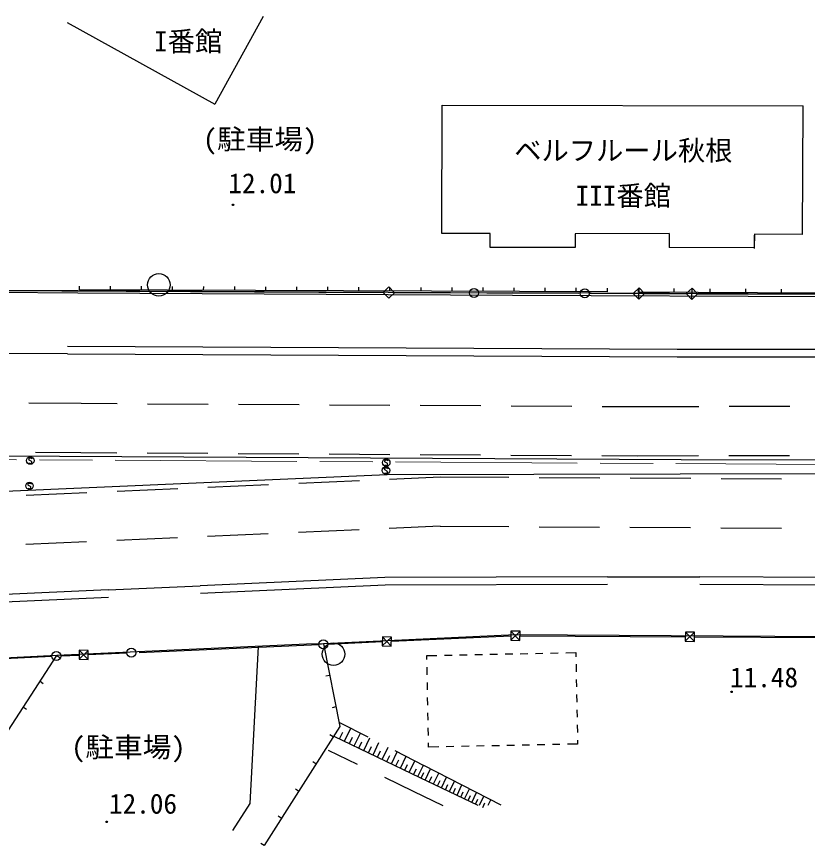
# Model space of a CAD drawing. Units: millimetres at full size, sheet at 1:1000; details may follow other scales. Extents: x 40000 to 680000, y 20000 to 380000.
# Drawn here: x 282896 to 335082, y 266000 to 320693 of the extents above; entities that cross this region are included whole.
import ezdxf
from ezdxf.enums import TextEntityAlignment as Align

# ---------------------------------------------------------------- set-up
doc = ezdxf.new("R2010")
doc.units = ezdxf.units.MM
doc.header["$LTSCALE"] = 1000
doc.linetypes.add('CHAIN', pattern=[18.5, 12, -1.5, 3.5, -1.5])
for name, color, linetype, lineweight in [('M-BGD', 7, 'Continuous', 25), ('M-BMK', 2, 'CHAIN', 13), ('M-BMK-ROW', 30, 'Continuous', 25), ('M-STR-STRC', 7, 'Continuous', 25)]:
    doc.layers.add(name, color=color, linetype=linetype, lineweight=lineweight)
doc.styles.add('ＭＳ ゴシック', font='')
doc.styles.get('ＭＳ ゴシック').set_extended_font_data('MS Gothic')

msp = doc.modelspace()

# ---------------------------------------------------------------- linework, layer by layer
at = {"layer": 'M-BGD'}
for p, q in [((299173, 320693), (295982, 314916)), ((286228, 320302), (295982, 314916)), ((310955, 306382), (310980, 314857)), ((310980, 314857), (334793, 314798)), ((334768, 306323), (334793, 314798)), ((314140, 306381), (310955, 306382)), ((314140, 305458), (314140, 306381)), ((319757, 306354), (319748, 305456)), ((325970, 306372), (319757, 306354)), ((325970, 306372), (325953, 305446)), ((331589, 306332), (331572, 305428)), ((334768, 306323), (331589, 306332)), ((331584, 305383), (331587, 306279)), ((319748, 305456), (314140, 305458)), ((331572, 305428), (325953, 305446)), ((286942, 302447), (249956, 302645)), ((286943, 302597), (249957, 302795)), ((315620, 302438), (286943, 302597)), ((287044, 302664), (287045, 302914)), ((321880, 302525), (287044, 302664)), ((289093, 302656), (289094, 302906)), ((291143, 302647), (291144, 302897)), ((293192, 302639), (293193, 302889)), ((295241, 302631), (295242, 302881)), ((297290, 302623), (297291, 302873)), ((299339, 302615), (299340, 302865)), ((301388, 302607), (301389, 302857)), ((303437, 302599), (303438, 302849)), ((305486, 302591), (305487, 302841)), ((307536, 302582), (307537, 302832)), ((309585, 302574), (309586, 302824)), ((311634, 302566), (311635, 302816)), ((313683, 302558), (313684, 302808)), ((349567, 302315), (315620, 302468)), ((315620, 302438), (315620, 302468)), ((315732, 302550), (315733, 302800)), ((317781, 302542), (317782, 302792)), ((319830, 302534), (319831, 302784)), ((321880, 302525), (321880, 302775)), ((323936, 302509), (323937, 302759)), ((335734, 302450), (323936, 302509)), ((326296, 302497), (326297, 302747)), ((328655, 302485), (328657, 302735)), ((331015, 302473), (331016, 302723)), ((333375, 302461), (333376, 302711)), ((315619, 302288), (286942, 302447)), ((349566, 302135), (315619, 302288)), ((286263, 298942), (326497, 298740)), ((326497, 298740), (336893, 298743)), ((326755, 291446), (259936, 291809)), ((283712, 291513), (283721, 291536)), ((283721, 291536), (283739, 291558)), ((283739, 291558), (283778, 291569)), ((283778, 291569), (283835, 291568)), ((283835, 291568), (283860, 291563)), ((283860, 291563), (283884, 291552)), ((283884, 291552), (283903, 291532)), ((283903, 291532), (283920, 291503)), ((283709, 291483), (283712, 291513)), ((283718, 291451), (283709, 291483)), ((283732, 291428), (283718, 291451)), ((283719, 291237), (283732, 291222)), ((283867, 291347), (283732, 291428)), ((283732, 291222), (283751, 291213)), ((283751, 291213), (283777, 291208)), ((283777, 291208), (283815, 291207)), ((283815, 291207), (283848, 291215)), ((283848, 291215), (283876, 291233)), ((283884, 291333), (283867, 291347)), ((283876, 291233), (283893, 291260)), ((283894, 291308), (283884, 291333)), ((283893, 291260), (283895, 291289)), ((283895, 291289), (283894, 291308)), ((307197, 291348), (307200, 291378)), ((307206, 291317), (307197, 291348)), ((307200, 291378), (307209, 291402)), ((307221, 291294), (307206, 291317)), ((307207, 291103), (307220, 291088)), ((307209, 291402), (307227, 291424)), ((307220, 291088), (307239, 291079)), ((307355, 291213), (307221, 291294)), ((307227, 291424), (307266, 291434)), ((307239, 291079), (307265, 291073)), ((307265, 291073), (307304, 291072)), ((307266, 291434), (307324, 291433)), ((307304, 291072), (307336, 291080)), ((307324, 291433), (307348, 291429)), ((307336, 291080), (307364, 291099)), ((307348, 291429), (307372, 291417)), ((307372, 291198), (307355, 291213)), ((307364, 291099), (307381, 291126)), ((307372, 291417), (307392, 291398)), ((307382, 291173), (307372, 291198)), ((307381, 291126), (307383, 291155)), ((307383, 291155), (307382, 291173)), ((307392, 291398), (307408, 291369)), ((367232, 291361), (326755, 291446)), ((307357, 290459), (260177, 288380)), ((307181, 290834), (307184, 290864)), ((307191, 290802), (307181, 290834)), ((307184, 290864), (307194, 290887)), ((307205, 290779), (307191, 290802)), ((307191, 290588), (307205, 290573)), ((307194, 290887), (307212, 290909)), ((307340, 290698), (307205, 290779)), ((307205, 290573), (307223, 290564)), ((307212, 290909), (307251, 290920)), ((307223, 290564), (307249, 290558)), ((307249, 290558), (307288, 290558)), ((307251, 290920), (307308, 290918)), ((307288, 290558), (307321, 290566)), ((307308, 290918), (307333, 290914)), ((307321, 290566), (307349, 290584)), ((307333, 290914), (307357, 290902)), ((307357, 290684), (307340, 290698)), ((307349, 290584), (307366, 290611)), ((307357, 290902), (307376, 290883)), ((307367, 290658), (307357, 290684)), ((367431, 290602), (307357, 290459)), ((307366, 290611), (307367, 290640)), ((307367, 290640), (307367, 290658)), ((307376, 290883), (307393, 290854)), ((283669, 289868), (283687, 289890)), ((283687, 289890), (283726, 289900)), ((283726, 289900), (283783, 289899)), ((283783, 289899), (283808, 289895)), ((283808, 289895), (283832, 289883)), ((283832, 289883), (283852, 289864)), ((283657, 289814), (283660, 289844)), ((283666, 289783), (283657, 289814)), ((283660, 289844), (283669, 289868)), ((283681, 289760), (283666, 289783)), ((283667, 289569), (283680, 289554)), ((283680, 289554), (283699, 289544)), ((283815, 289678), (283681, 289760)), ((283699, 289544), (283725, 289539)), ((283725, 289539), (283764, 289538)), ((283764, 289538), (283796, 289546)), ((283796, 289546), (283824, 289564)), ((283832, 289664), (283815, 289678)), ((283824, 289564), (283841, 289592)), ((283842, 289639), (283832, 289664)), ((283841, 289592), (283843, 289620)), ((283843, 289620), (283842, 289639)), ((283852, 289864), (283868, 289835)), ((307212, 283173), (295022, 282627)), ((321892, 283215), (307212, 283173)), ((354883, 283087), (327988, 283223)), ((288962, 282364), (260283, 281096)), ((315820, 279888), (303147, 279304)), ((347328, 279701), (315820, 279888)), ((302018, 279270), (285547, 278530)), ((298317, 268777), (298866, 279129)), ((303147, 279304), (302018, 279270)), ((303147, 279304), (302901, 279256)), ((303147, 279304), (304217, 273840)), ((285547, 278530), (264596, 277490)), ((278220, 267235), (285547, 278530)), ((285547, 278530), (285757, 278394)), ((309967, 278529), (310633, 278543)), ((309972, 278258), (309967, 278529)), ((311133, 278553), (311633, 278563)), ((312133, 278573), (312632, 278583)), ((313132, 278593), (313632, 278603)), ((314132, 278613), (314632, 278623)), ((315132, 278633), (315632, 278643)), ((316132, 278653), (316632, 278663)), ((317132, 278673), (317631, 278683)), ((318131, 278693), (318631, 278703)), ((319131, 278713), (319797, 278726)), ((319797, 278726), (319803, 278455)), ((319813, 277955), (319823, 277455)), ((309992, 277259), (309982, 277758)), ((284445, 276830), (284654, 276694)), ((303555, 277220), (303309, 277172)), ((310012, 276259), (310002, 276759)), ((319833, 276955), (319843, 276455)), ((310032, 275259), (310022, 275759)), ((319853, 275955), (319863, 275455)), ((283342, 275131), (283552, 274994)), ((298768, 275473), (298770, 275476)), ((303963, 275137), (303717, 275089)), ((310052, 274259), (310042, 274759)), ((319873, 274955), (319883, 274456)), ((304157, 274143), (306073, 273167)), ((304217, 273840), (299225, 266000)), ((304211, 273030), (304421, 273466)), ((304536, 272874), (304952, 273738)), ((310072, 273259), (310062, 273759)), ((319893, 273956), (319903, 273456)), ((303787, 273164), (303576, 273298)), ((303821, 273218), (309499, 270486)), ((304854, 272720), (305061, 273149)), ((305173, 272567), (305582, 273417)), ((305800, 272266), (306202, 273101)), ((319913, 272956), (319918, 272685)), ((305486, 272416), (305689, 272838)), ((306108, 272118), (306307, 272532)), ((306416, 271969), (306811, 272791)), ((307021, 271678), (307409, 272485)), ((310087, 272488), (310082, 272759)), ((310754, 272502), (310087, 272488)), ((311753, 272522), (311253, 272512)), ((312753, 272542), (312253, 272532)), ((313753, 272562), (313253, 272552)), ((314753, 272582), (314253, 272572)), ((315753, 272602), (315253, 272592)), ((316752, 272621), (316252, 272612)), ((317752, 272641), (317252, 272631)), ((318752, 272661), (318252, 272651)), ((319918, 272685), (319252, 272671)), ((303462, 272281), (305363, 271366)), ((306718, 271824), (306914, 272231)), ((307324, 271533), (307516, 271933)), ((307626, 271387), (308008, 272180)), ((307855, 272258), (309770, 271282)), ((308221, 271101), (308596, 271880)), ((302646, 271373), (302435, 271507)), ((307924, 271244), (308113, 271637)), ((308513, 270960), (308699, 271347)), ((308806, 270820), (309174, 271586)), ((309380, 270544), (309742, 271296)), ((314873, 268654), (309770, 271282)), ((309093, 270682), (309275, 271061)), ((309583, 270446), (309762, 270820)), ((309861, 270314), (310214, 271053)), ((310403, 270054), (310749, 270778)), ((307165, 270499), (309067, 269585)), ((309499, 270486), (313343, 268651)), ((310132, 270184), (310307, 270550)), ((310668, 269928), (310839, 270285)), ((310934, 269801), (311272, 270509)), ((311453, 269553), (311783, 270245)), ((301506, 269582), (301295, 269716)), ((311193, 269677), (311360, 270027)), ((311707, 269432), (311870, 269774)), ((311960, 269311), (312284, 269988)), ((312457, 269074), (312773, 269736)), ((309067, 269585), (311034, 268645)), ((312209, 269192), (312369, 269527)), ((312700, 268958), (312856, 269285)), ((312943, 268842), (313252, 269489)), ((313435, 268651), (313720, 269248)), ((297177, 266989), (298317, 268777)), ((313180, 268728), (313333, 269048)), ((313655, 268501), (313805, 268814)), ((314019, 268652), (314188, 269007)), ((300366, 267791), (300155, 267925)), ((299225, 266000), (299015, 266134))]:
    msp.add_line(p, q, dxfattribs=at)
for centre, radius in [((297176, 308271), 50), ((297176, 308271), 43.8), ((297176, 308271), 37.5), ((297176, 308271), 31.3), ((297176, 308271), 25), ((297176, 308271), 18.8), ((297176, 308271), 12.5), ((297176, 308271), 6.2), ((292283, 302995), 746), ((283799, 291397), 249), ((307272, 290748), 249), ((307288, 291263), 249), ((283747, 289728), 249), ((303813, 278623), 746), ((330077, 276136), 50), ((330077, 276136), 43.8), ((330077, 276136), 37.5), ((330077, 276136), 31.3), ((330077, 276136), 25), ((330077, 276136), 18.8), ((330077, 276136), 12.5), ((330077, 276136), 6.2), ((288849, 267556), 50), ((288849, 267556), 43.8), ((288849, 267556), 37.5), ((288849, 267556), 31.3), ((288849, 267556), 25), ((288849, 267556), 18.8), ((288849, 267556), 12.5), ((288849, 267556), 6.2)]:
    msp.add_circle(centre, radius, dxfattribs=at)
at = {"layer": 'M-BMK'}
msp.add_line((67402, 292703), (367397, 290958), dxfattribs=at)
at = {"layer": 'M-BMK-ROW'}
for p, q in [((274833, 302667), (307094, 302479)), ((307832, 302476), (312784, 302459)), ((313930, 302455), (320008, 302435)), ((323955, 302046), (323971, 302796)), ((327455, 302026), (327471, 302776)), ((320692, 302432), (323598, 302419)), ((324338, 302413), (323588, 302429)), ((324336, 302415), (327094, 302402)), ((327838, 302393), (327088, 302409)), ((327832, 302399), (347094, 302326)), ((315505, 279545), (316118, 280132)), ((316105, 279532), (315518, 280145)), ((327025, 279478), (327638, 280065)), ((327625, 279465), (327038, 280078)), ((307023, 279164), (307635, 279751)), ((307623, 279151), (307036, 279764)), ((307630, 279473), (315511, 279825)), ((316111, 279837), (327031, 279773)), ((327631, 279770), (346711, 279658)), ((290979, 278736), (302835, 279260)), ((303435, 279286), (307029, 279446)), ((267619, 277704), (285215, 278481)), ((285814, 278508), (287023, 278561)), ((287017, 278280), (287630, 278868)), ((287617, 278268), (287030, 278880)), ((287624, 278588), (290166, 278700))]:
    msp.add_line(p, q, dxfattribs=at)
for points in [[(307455, 302102), (307088, 302485), (307471, 302852), (307838, 302469)], [(323955, 302046), (323588, 302429), (323971, 302796), (324338, 302413)], [(327455, 302026), (327088, 302409), (327471, 302776), (327838, 302393)], [(315505, 279545), (316105, 279532), (316118, 280132), (315518, 280145)], [(327025, 279478), (327625, 279465), (327638, 280065), (327038, 280078)], [(307023, 279164), (307623, 279151), (307635, 279751), (307036, 279764)], [(287017, 278280), (287617, 278268), (287630, 278868), (287030, 278880)]]:
    msp.add_lwpolyline(points, close=True, dxfattribs=at)
for centre in [(313084, 302458), (320392, 302433), (303135, 279273), (290466, 278713), (285515, 278494)]:
    msp.add_circle(centre, 300, dxfattribs=at)
at = {"layer": 'M-STR-STRC'}
for p, q in [((286261, 298442), (280191, 298478)), ((286261, 298442), (326495, 298240)), ((326495, 298240), (336893, 298243)), ((283697, 295196), (287154, 295175)), ((287154, 295174), (289537, 295161)), ((291537, 295149), (295537, 295126)), ((297537, 295114), (301537, 295091)), ((303537, 295079), (307537, 295056)), ((309537, 295044), (313537, 295021)), ((315537, 295009), (319537, 294986)), ((321537, 294974), (323920, 294961)), ((323920, 294962), (327921, 294972)), ((329921, 294977), (333921, 294987)), ((284135, 291943), (287135, 291925)), ((287135, 291924), (289518, 291911)), ((291518, 291899), (295518, 291876)), ((297518, 291864), (301518, 291841)), ((303518, 291829), (307518, 291806)), ((309518, 291794), (313518, 291771)), ((315518, 291759), (319518, 291736)), ((321518, 291724), (323901, 291711)), ((323901, 291712), (327902, 291722)), ((329902, 291727), (333902, 291737)), ((301520, 289907), (305516, 290083)), ((307514, 290172), (310872, 290320)), ((310872, 290320), (315382, 290294)), ((317382, 290282), (321382, 290259)), ((323382, 290247), (327382, 290224)), ((329382, 290212), (333382, 290189)), ((289532, 289378), (293528, 289554)), ((295526, 289642), (299522, 289819)), ((283537, 289113), (287533, 289289)), ((305494, 286833), (301497, 286657)), ((310846, 287070), (307492, 286922)), ((310846, 287070), (315372, 287043)), ((317372, 287032), (321372, 287009)), ((323372, 286997), (327372, 286974)), ((329372, 286962), (333372, 286939)), ((293505, 286304), (289509, 286127)), ((299499, 286569), (295503, 286392)), ((287511, 286039), (283515, 285863)), ((307200, 283673), (295000, 283127)), ((321890, 283715), (307200, 283673)), ((321890, 283715), (327991, 283723)), ((354886, 283587), (327991, 283723)), ((288940, 282863), (260273, 281597)), ((288940, 282863), (295000, 283127))]:
    msp.add_line(p, q, dxfattribs=at)

# ---------------------------------------------------------------- texts
at = {"layer": 'M-BGD', "style": 'ＭＳ ゴシック'}
for s, p in [('I番館', (291969, 318006)), ('ベルフルール秋根', (315733, 310803)), ('12.01', (296871, 308640)), ('III番館', (319783, 307815)), ('11.48', (329975, 276038)), ('12.06', (288994, 267699))]:
    msp.add_text(s, height=1320, dxfattribs=at).set_placement(p, align=Align.BOTTOM_LEFT)
at = {"layer": 'M-BGD', "style": 'ＭＳ ゴシック', "width": 1.05}
for p in [(295187, 311542), (286492, 271427)]:
    msp.add_text('(駐車場)', height=1320, dxfattribs=at).set_placement(p, align=Align.BOTTOM_LEFT)

doc.saveas('drawing.dxf')
